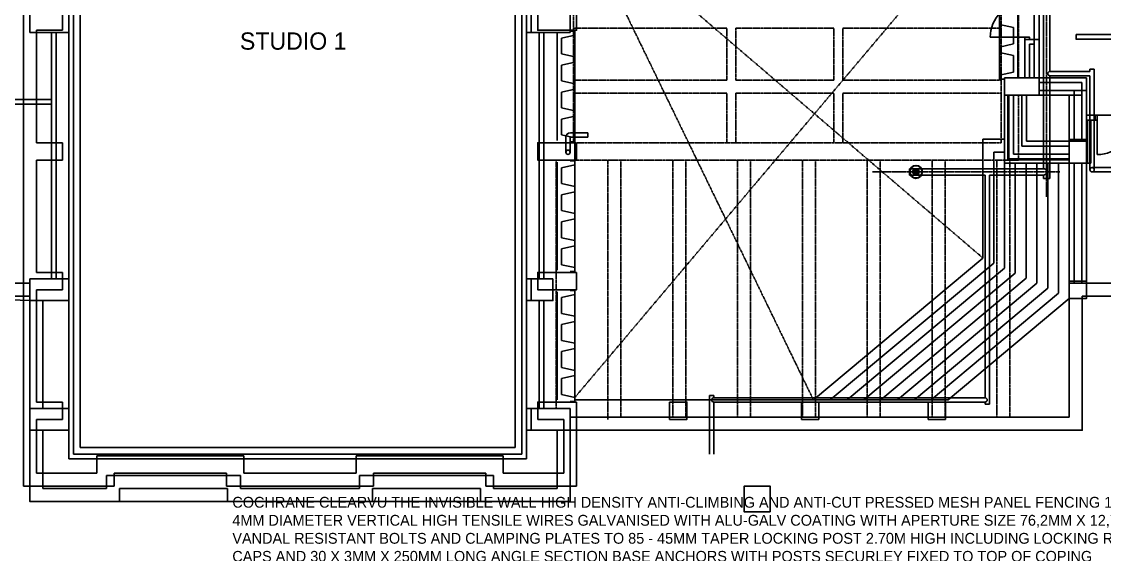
# Model space of a CAD drawing. Header units: millimetres. Extents: x -242071 to 82444, y -53139 to 112036.
# Drawn here: x -49486 to -24434, y 30516 to 42836 of the extents above; entities that cross this region are included whole.
import ezdxf

# ---------------------------------------------------------------- set-up
doc = ezdxf.new("R2010")
doc.units = ezdxf.units.MM
for name, pattern in [('PCENTRE', [50.8, 31.75, -6.35, 6.35, -6.35]), ('PDASHED', [19.05, 12.7, -6.35]), ('PHANTOM', [63.5, 31.75, -6.35, 6.35, -6.35, 6.35, -6.35])]:
    doc.linetypes.add(name, pattern=pattern)
for name, color, linetype in [('Basement 1 - Doors Windows and Openings', 7, 'Continuous'), ('Basement 1 - General', 7, 'Continuous'), ('Basement 1 - Spaces and Zones', 7, 'Continuous'), ('Basement 1 - Stormwater', 7, 'Continuous'), ('Basement 1 - Structural Members', 7, 'Continuous'), ('Basement 1 - Walls', 7, 'Continuous'), ('Basement 2 - Doors Windows and Openings', 7, 'Continuous'), ('Basement 2 - General', 7, 'Continuous'), ('Basement 2 - Spaces and Zones', 7, 'Continuous'), ('Basement 2 - Structural Members', 7, 'Continuous'), ('Basement 2 - Walls', 7, 'Continuous'), ('Rain_and_storm_water', 1, 'Continuous'), ('Text_Mechanical', 1, 'Continuous')]:
    doc.layers.add(name, color=color, linetype=linetype)
doc.styles.add('Text_Style_3', font='freehand')
doc.styles.add('Text_Style_3_46e705ff-8652-4b4b-9748-3b46a130a5c2', font='freehand')

msp = doc.modelspace()

# ---------------------------------------------------------------- hatches: boundary and pattern name
at = {"layer": 'Basement 1 - Stormwater', "linetype": 'Continuous'}
h = msp.add_hatch(dxfattribs=at)
h.set_pattern_fill('lines', color=2, scale=9.375, angle=180, style=0)
h.set_pattern_definition([(180, (-7464.4275, 38410.256), (-1e-15, -9.375), [])])
h.paths.add_polyline_path([(-28717.6, 39361.3, -1), (-28867.6, 39361.3, -1)])

# ---------------------------------------------------------------- linework, layer by layer
at = {"layer": 'Basement 1 - Doors Windows and Openings', "color": 1, "linetype": 'Continuous', "lineweight": -3}
msp.add_line((-24599.4, 40561.3, 2700), (-24599.4, 39761.3, 2700), dxfattribs=at)
at = {"layer": 'Basement 1 - Doors Windows and Openings', "color": 1, "linetype": 'Continuous', "lineweight": -3, "elevation": 2700}
msp.add_lwpolyline([(-24649.4, 40561.3), (-24599.4, 40561.3), (-24599.4, 40671.3), (-24649.4, 40671.3), (-24649.4, 40561.3)], dxfattribs=at)
at = {"layer": 'Basement 1 - Doors Windows and Openings', "color": 1, "linetype": 'Continuous', "lineweight": -3}
msp.add_arc((-24599.4, 40561.3, 2700), 800, 270, 0, dxfattribs=at)
at = {"layer": 'Basement 1 - General', "color": 8, "linetype": 'PDASHED', "lineweight": -3}
for p, q in [((-36684.4, 34146.6, 2700), (-26858.8, 45773.6, 2700)), ((-36684.4, 45451.3, 2700), (-31164.9, 34086.3, 2700)), ((-36684.4, 45450.5, 2700), (-27244.4, 37370, 2700))]:
    msp.add_line(p, q, dxfattribs=at)
at = {"layer": 'Basement 1 - General', "color": 1, "linetype": 'Continuous', "lineweight": -3}
msp.add_line((-36684.4, 40817.6, 2700), (-36684.4, 39636.3, 2700), dxfattribs=at)
at = {"layer": 'Basement 1 - General', "color": 2, "linetype": 'Continuous', "lineweight": -3}
for p, q in [((-26744.4, 40117.6, 2700), (-27244.4, 40117.6, 2700)), ((-27244.4, 37370, 2700), (-27244.4, 40117.6, 2700)), ((-26994.4, 37253.3, 2700), (-26994.4, 39817.6, 2700)), ((-26744.4, 39817.6, 2700), (-26994.4, 39817.6, 2700)), ((-26744.4, 37136.6, 2700), (-26744.4, 39561.3, 2700)), ((-26494.4, 37019.9, 2700), (-26494.4, 39561.3, 2700)), ((-26244.4, 36903.1, 2700), (-26244.4, 39561.3, 2700)), ((-25994.4, 36786.4, 2700), (-25994.4, 39561.3, 2700)), ((-25744.4, 36669.7, 2700), (-25744.4, 39561.3, 2700)), ((-25494.4, 36553, 2700), (-25494.4, 39561.3, 2700)), ((-25244.4, 36836.3, 2700), (-25244.4, 39561.3, 2700)), ((-27244.4, 37370, 2700), (-31164.9, 34086.3, 2700)), ((-26994.4, 37253.3, 2700), (-30775.5, 34086.3, 2700)), ((-26744.4, 37136.6, 2700), (-30386.2, 34086.3, 2700)), ((-26494.4, 37019.9, 2700), (-29996.8, 34086.3, 2700)), ((-26244.4, 36903.1, 2700), (-29607.5, 34086.3, 2700)), ((-25994.4, 36786.4, 2700), (-29218.1, 34086.3, 2700)), ((-25744.4, 36669.7, 2700), (-28828.8, 34086.3, 2700)), ((-25494.4, 36553, 2700), (-28439.4, 34086.3, 2700)), ((-25244.4, 36436.3, 2700), (-28050.1, 34086.3, 2700)), ((-28050.1, 34086.3, 2700), (-36684.4, 34086.3, 2700))]:
    msp.add_line(p, q, dxfattribs=at)
at = {"layer": 'Basement 1 - General', "color": 1, "linetype": 'Continuous', "lineweight": -3, "elevation": 2700}
msp.add_lwpolyline([(-32166.7, 31496.3), (-32166.7, 32096.3), (-32766.7, 32096.3), (-32766.7, 31496.3)], close=True, dxfattribs=at)
at = {"layer": 'Basement 1 - Spaces and Zones', "color": 10, "linetype": 'Continuous', "elevation": 2700}
msp.add_lwpolyline([(-17554.4, 40671.3), (-17554.4, 41421.3), (-16344.4, 41421.3), (-16344.4, 54975.9), (-18605.4, 56281.3), (-23473.2, 56281.3), (-25944.4, 54854.6), (-25944.4, 41246.3), (-24844.4, 41246.3), (-24844.4, 40671.3), (-23554.4, 40671.3), (-23554.4, 42541.3), (-18844.4, 42541.3), (-18844.4, 40671.3), (-17554.4, 40671.3)], close=True, dxfattribs=at)
at = {"layer": 'Basement 1 - Stormwater', "color": 1, "linetype": 'Continuous', "lineweight": -3}
for p, q in [((-36894.4, 40162.6, 2700), (-36894.4, 39817.6, 2700)), ((-36794.4, 39817.6, 2700), (-36794.4, 40147.6, 2700)), ((-36789.4, 40267.6), (-36383.4, 40267.6)), ((-36774.4, 40167.6, 2700), (-36383.4, 40167.6, 2700)), ((-36383.4, 40167.6, 2700), (-36383.4, 40267.6, 2700)), ((-36383.4, 40167.6, 2700), (-36383.4, 40267.6, 2700))]:
    msp.add_line(p, q, dxfattribs=at)
msp.add_circle((-36844.4, 39817.6, 2700), 50, dxfattribs=at)
at = {"layer": 'Basement 1 - Stormwater', "color": 4, "linetype": 'Continuous'}
msp.add_circle((-28792.6, 39361.3, 2700), 150, dxfattribs=at)
at = {"layer": 'Basement 1 - Stormwater', "color": 1, "linetype": 'Continuous'}
for radius in [140.6, 75]:
    msp.add_circle((-28792.6, 39361.3, 2700), radius, dxfattribs=at)
at = {"layer": 'Basement 1 - Stormwater', "color": 2, "linetype": 'Continuous'}
msp.add_circle((-28792.6, 39361.3, 2700), 75, dxfattribs=at)
at = {"layer": 'Basement 1 - Stormwater', "color": 1, "linetype": 'Continuous', "lineweight": -3}
for centre, radius, end in [((-36789.4, 40162.6, 2700), 105, 180), ((-36774.4, 40147.6, 2700), 20, 179.9996)]:
    msp.add_arc(centre, radius, 90, end, dxfattribs=at)
at = {"layer": 'Basement 1 - Structural Members', "color": 4, "linetype": 'Continuous'}
for p, q in [((-49444.4, 58036.3, 2700), (-49444.4, 32096.3, 2700)), ((-26858.8, 44168.9, 2700), (-26858.8, 41503.7, 2700)), ((-26432.4, 44136.3, 2700), (-26432.4, 41536.3, 2700)), ((-48544.4, 42636.3, 2700), (-48544.4, 43036.3, 2700)), ((-49144.4, 42636.3, 2700), (-49144.4, 40036.3, 2700)), ((-49144.4, 42636.3, 2700), (-48544.4, 42636.3, 2700)), ((-36794.4, 42617.6, 2700), (-36684.4, 42617.6, 2700)), ((-36684.4, 42617.6, 2700), (-36794.4, 42617.6, 2700)), ((-36684.4, 42617.6, 2700), (-36684.4, 40055, 2700)), ((-36684.4, 42617.6, 2700), (-36684.4, 42526, 2700)), ((-26536.4, 42702.5, 2700), (-26858.8, 42773.6, 2700)), ((-26536.4, 42320.1, 2700), (-26536.4, 42702.5, 2700)), ((-37094.4, 42457.6, 2700), (-37094.4, 42586.3, 2700)), ((-37094.4, 42586.3, 2700), (-37094.4, 42457.6, 2700)), ((-37094.4, 42586.3, 2700), (-37094.4, 40086.3, 2700)), ((-36994.4, 42457.6, 2700), (-36684.4, 42526, 2700)), ((-36684.4, 42526, 2700), (-36994.4, 42457.6, 2700)), ((-36684.4, 42526, 2700), (-36994.4, 42457.6, 2700)), ((-36994.4, 42457.6, 2700), (-36994.4, 42090, 2700)), ((-36994.4, 42090, 2700), (-36684.4, 42021.6, 2700)), ((-26858.8, 42249, 2700), (-26536.4, 42320.1, 2700)), ((-26536.4, 42052.5, 2700), (-26858.8, 42123.6, 2700)), ((-36684.4, 41901, 2700), (-36994.4, 41832.6, 2700)), ((-26536.4, 41670.1, 2700), (-26536.4, 42052.5, 2700)), ((-36994.4, 41832.6, 2700), (-36994.4, 41465, 2700)), ((-26858.8, 41599, 2700), (-26536.4, 41670.1, 2700)), ((-26536.4, 41670.1, 2700), (-26858.8, 41599, 2700)), ((-26432.4, 41536.3, 2700), (-26432.4, 41670.1, 2700)), ((-36994.4, 41465, 2700), (-36684.4, 41396.6, 2700)), ((-26858.8, 41503.7, 2700), (-26744.4, 41503.7, 2700)), ((-26744.4, 41136.3, 2700), (-26744.4, 41536.3, 2700)), ((-26744.4, 41536.3, 2700), (-25944.4, 41536.3, 2700)), ((-25944.4, 41536.3, 2700), (-25944.4, 41136.3, 2700)), ((-36994.4, 41207.6, 2700), (-36684.4, 41276, 2700)), ((-36994.4, 40840, 2700), (-36994.4, 41207.6, 2700)), ((-26744.4, 41136.3, 2700), (-25944.4, 41136.3, 2700)), ((-26664.4, 41136.3, 2700), (-26744.4, 41136.3, 2700)), ((-26744.4, 41136.3, 2700), (-26744.4, 39561.3, 2700)), ((-26664.4, 41136.3, 2700), (-26664.4, 39641.3, 2700)), ((-36684.4, 40771.6, 2700), (-36994.4, 40840, 2700)), ((-36994.4, 40582.6, 2700), (-36684.4, 40651, 2700)), ((-36994.4, 40215, 2700), (-36994.4, 40582.6, 2700)), ((-24744.4, 40561.3, 2700), (-24824.4, 40561.3, 2700)), ((-24824.4, 40561.3, 2700), (-24824.4, 39561.3, 2700)), ((-24744.4, 40561.3, 2700), (-24744.4, 39561.3, 2700)), ((-37094.4, 40086.3, 2700), (-37094.4, 40215, 2700)), ((-36994.4, 40215, 2700), (-36684.4, 40146.6, 2700)), ((-36684.4, 40146.6, 2700), (-36994.4, 40215, 2700)), ((-48544.4, 40036.3, 2700), (-49144.4, 40036.3, 2700)), ((-48544.4, 39636.3, 2700), (-48544.4, 40036.3, 2700)), ((-36684.4, 40055, 2700), (-36794.4, 40055, 2700)), ((-49144.4, 39636.3, 2700), (-48544.4, 39636.3, 2700)), ((-49144.4, 39636.3, 2700), (-49144.4, 37036.3, 2700)), ((-37094.4, 39586.3, 2700), (-37094.4, 39457.6, 2700)), ((-37094.4, 39457.6, 2700), (-37094.4, 39586.3, 2700)), ((-37094.4, 39586.3, 2700), (-37094.4, 37086.3, 2700)), ((-36794.4, 39617.6, 2700), (-36684.4, 39617.6, 2700)), ((-36684.4, 39617.6, 2700), (-36794.4, 39617.6, 2700)), ((-36684.4, 39617.6, 2700), (-36684.4, 39526, 2700)), ((-36684.4, 39617.6, 2700), (-36684.4, 37055, 2700)), ((-25244.4, 39641.3, 2700), (-26664.4, 39641.3, 2700)), ((-25244.4, 39641.3, 2700), (-25244.4, 39561.3, 2700)), ((-36684.4, 39526, 2700), (-36994.4, 39457.6, 2700)), ((-36684.4, 39526, 2700), (-36994.4, 39457.6, 2700)), ((-36994.4, 39457.6, 2700), (-36684.4, 39526, 2700)), ((-36994.4, 39457.6, 2700), (-36994.4, 39090, 2700)), ((-25244.4, 39561.3, 2700), (-26744.4, 39561.3, 2700)), ((-24744.4, 39561.3, 2700), (-24824.4, 39561.3, 2700)), ((-36994.4, 39090, 2700), (-36684.4, 39021.6, 2700)), ((-36684.4, 38901, 2700), (-36994.4, 38832.6, 2700)), ((-36994.4, 38832.6, 2700), (-36994.4, 38465, 2700)), ((-36994.4, 38465, 2700), (-36684.4, 38396.6, 2700)), ((-36994.4, 38207.6, 2700), (-36684.4, 38276, 2700)), ((-36994.4, 37840, 2700), (-36994.4, 38207.6, 2700)), ((-36684.4, 37771.6, 2700), (-36994.4, 37840, 2700)), ((-36994.4, 37582.6, 2700), (-36684.4, 37651, 2700)), ((-36994.4, 37215, 2700), (-36994.4, 37582.6, 2700)), ((-37094.4, 37086.3, 2700), (-37094.4, 37215, 2700)), ((-36684.4, 37146.6, 2700), (-36994.4, 37215, 2700)), ((-36994.4, 37215, 2700), (-36684.4, 37146.6, 2700)), ((-48544.4, 37036.3, 2700), (-49144.4, 37036.3, 2700)), ((-48544.4, 36636.3, 2700), (-48544.4, 37036.3, 2700)), ((-36684.4, 37055, 2700), (-36794.4, 37055, 2700)), ((-49144.4, 36636.3, 2700), (-48544.4, 36636.3, 2700)), ((-49144.4, 34036.3, 2700), (-49144.4, 36636.3, 2700)), ((-37094.4, 36586.3, 2700), (-37094.4, 34086.3, 2700)), ((-37094.4, 36457.6, 2700), (-37094.4, 36586.3, 2700)), ((-37094.4, 36586.3, 2700), (-37094.4, 36457.6, 2700)), ((-36794.4, 36617.6, 2700), (-36684.4, 36617.6, 2700)), ((-36684.4, 36617.6, 2700), (-36794.4, 36617.6, 2700)), ((-36684.4, 36617.6, 2700), (-36684.4, 34055, 2700)), ((-36684.4, 36617.6, 2700), (-36684.4, 36526, 2700)), ((-36684.4, 36526, 2700), (-36994.4, 36457.6, 2700)), ((-36684.4, 36526, 2700), (-36994.4, 36457.6, 2700)), ((-36994.4, 36457.6, 2700), (-36684.4, 36526, 2700)), ((-36994.4, 36457.6, 2700), (-36994.4, 36090, 2700)), ((-36994.4, 36090, 2700), (-36684.4, 36021.6, 2700)), ((-36684.4, 35901, 2700), (-36994.4, 35832.6, 2700)), ((-36994.4, 35832.6, 2700), (-36994.4, 35465, 2700)), ((-36994.4, 35465, 2700), (-36684.4, 35396.6, 2700)), ((-36994.4, 35207.6, 2700), (-36684.4, 35276, 2700)), ((-36994.4, 34840, 2700), (-36994.4, 35207.6, 2700)), ((-36684.4, 34771.6, 2700), (-36994.4, 34840, 2700)), ((-36994.4, 34582.6, 2700), (-36684.4, 34651, 2700)), ((-36994.4, 34215, 2700), (-36994.4, 34582.6, 2700)), ((-37094.4, 34086.3, 2700), (-37094.4, 34215, 2700)), ((-36684.4, 34146.6, 2700), (-36994.4, 34215, 2700)), ((-36994.4, 34215, 2700), (-36684.4, 34146.6, 2700)), ((-48544.4, 34036.3, 2700), (-49144.4, 34036.3, 2700)), ((-48544.4, 33636.3, 2700), (-48544.4, 34036.3, 2700)), ((-36684.4, 34055, 2700), (-36794.4, 34055, 2700)), ((-36644.4, 34036.3, 2700), (-36644.4, 32096.3, 2700)), ((-49144.4, 33636.3, 2700), (-49144.4, 32396.3, 2700)), ((-49144.4, 33636.3, 2700), (-48544.4, 33636.3, 2700)), ((-36944.4, 33636.3, 2700), (-37544.4, 33636.3, 2700)), ((-36944.4, 33636.3, 2700), (-36944.4, 32396.3, 2700)), ((-47744.4, 32396.3, 2700), (-47744.4, 32796.3, 2700)), ((-47744.4, 32796.3, 2700), (-44344.4, 32796.3, 2700)), ((-44344.4, 32796.3, 2700), (-44344.4, 32396.3, 2700)), ((-38344.4, 32796.3, 2700), (-41744.4, 32796.3, 2700)), ((-41744.4, 32796.3, 2700), (-41744.4, 32396.3, 2700)), ((-38344.4, 32396.3, 2700), (-38344.4, 32796.3, 2700)), ((-49144.4, 32396.3, 2700), (-47744.4, 32396.3, 2700)), ((-47344.4, 32396.3, 2700), (-46919.4, 32396.3, 2700)), ((-47344.4, 32396.3, 2700), (-44744.4, 32396.3, 2700)), ((-47344.4, 32096.3, 2700), (-47344.4, 32396.3, 2700)), ((-44744.4, 32396.3, 2700), (-44744.4, 32096.3, 2700)), ((-44744.4, 32396.3, 2700), (-44744.4, 32096.3, 2700)), ((-41744.4, 32396.3, 2700), (-44344.4, 32396.3, 2700)), ((-41344.4, 32396.3, 2700), (-41344.4, 32096.3, 2700)), ((-38744.4, 32396.3, 2700), (-41344.4, 32396.3, 2700)), ((-41344.4, 32396.3, 2700), (-41344.4, 32096.3, 2700)), ((-38744.4, 32396.3, 2700), (-39169.4, 32396.3, 2700)), ((-38744.4, 32096.3, 2700), (-38744.4, 32396.3, 2700)), ((-36944.4, 32396.3, 2700), (-38344.4, 32396.3, 2700)), ((-49444.4, 32096.3, 2700), (-47344.4, 32096.3, 2700)), ((-41344.4, 32096.3, 2700), (-44744.4, 32096.3, 2700)), ((-44744.4, 32096.3, 2700), (-41344.4, 32096.3, 2700)), ((-36644.4, 32096.3, 2700), (-38744.4, 32096.3, 2700))]:
    msp.add_line(p, q, dxfattribs=at)
at = {"layer": 'Basement 1 - Structural Members', "color": 4, "linetype": 'Continuous', "elevation": 2700}
for points in [[(-36644.4, 43036.3), (-36644.4, 42636.3), (-37544.4, 42636.3), (-37544.4, 43036.3), (-36644.4, 43036.3)], [(-36644.4, 40036.3), (-36644.4, 39636.3), (-37544.4, 39636.3), (-37544.4, 40036.3), (-36644.4, 40036.3)], [(-24844.4, 40069.3), (-25244.4, 40069.3), (-25244.4, 39561.3), (-24844.4, 39561.3), (-24844.4, 40069.3)], [(-36644.4, 37036.3), (-36644.4, 36636.3), (-37544.4, 36636.3), (-37544.4, 37036.3), (-36644.4, 37036.3)], [(-25244.4, 36836.3), (-24844.4, 36836.3), (-24844.4, 36436.3), (-25244.4, 36436.3), (-25244.4, 36836.3)], [(-37544.4, 33636.3), (-37544.4, 34036.3), (-36644.4, 34036.3)], [(-34491.9, 34036.3), (-34091.9, 34036.3), (-34091.9, 33636.3), (-34491.9, 33636.3), (-34491.9, 34036.3)], [(-31441.4, 34036.3), (-31041.4, 34036.3), (-31041.4, 33636.3), (-31441.4, 33636.3), (-31441.4, 34036.3)], [(-28509.8, 34036.3), (-28109.8, 34036.3), (-28109.8, 33636.3), (-28509.8, 33636.3), (-28509.8, 34036.3)]]:
    msp.add_lwpolyline(points, dxfattribs=at)
at = {"layer": 'Basement 1 - Walls', "color": 3, "linetype": 'Continuous'}
for p, q in [((-26054.4, 44136.3), (-26054.4, 41536.3)), ((-25944.4, 44136.3), (-25944.4, 41536.3)), ((-22399.4, 42541.3), (-25088.9, 42541.3)), ((-25088.9, 42537.4), (-25088.9, 42427.4)), ((-25088.9, 42431.3), (-23554.4, 42431.3)), ((-25944.4, 41536.3), (-26054.4, 41536.3)), ((-26644.4, 39661.3), (-26644.4, 41136.3)), ((-26534.4, 41136.3), (-26644.4, 41136.3)), ((-26534.4, 41136.3), (-26534.4, 39771.3)), ((-26346.4, 39959.3), (-26346.4, 41136.3)), ((-26236.4, 41136.3), (-26346.4, 41136.3)), ((-26236.4, 40069.3), (-26236.4, 41136.3)), ((-25944.4, 41246.3), (-24844.4, 41246.3)), ((-25944.4, 41246.3), (-25944.4, 41136.3)), ((-25944.4, 41136.3), (-24954.4, 41136.3)), ((-24954.4, 41136.3), (-24954.4, 40069.3)), ((-24844.4, 41246.3), (-24844.4, 40069.3)), ((-24844.4, 40069.3), (-24844.4, 40773.8)), ((-24844.4, 40561.3), (-24844.4, 40671.3)), ((-24649.4, 40671.3), (-24844.4, 40671.3)), ((-24649.4, 40671.3), (-24649.4, 40561.3)), ((-24649.4, 40561.3), (-24844.4, 40561.3)), ((-26346.4, 39959.3), (-25244.4, 39959.3)), ((-26236.4, 40069.3), (-25244.4, 40069.3)), ((-25244.4, 40069.3), (-25244.4, 39959.3)), ((-24844.4, 40069.3), (-24954.4, 40069.3)), ((-25244.4, 39661.3), (-26644.4, 39661.3)), ((-26534.4, 39771.3), (-25244.4, 39771.3)), ((-25244.4, 39771.3), (-25244.4, 39661.3))]:
    msp.add_line(p, q, dxfattribs=at)
at = {"layer": 'Basement 2 - Doors Windows and Openings', "color": 2, "linetype": 'Continuous'}
msp.add_line((-26274.4, 42474.2), (-27074.4, 42474.2), dxfattribs=at)
msp.add_lwpolyline([(-26274.4, 42424.2), (-26274.4, 42474.2), (-26164.4, 42474.2), (-26164.4, 42424.2), (-26274.4, 42424.2)], dxfattribs=at)
msp.add_arc((-26274.4, 42474.2), 800, 90, 180, dxfattribs=at)
at = {"layer": 'Basement 2 - Spaces and Zones', "color": 1, "linetype": 'Continuous'}
for points in [[(45655.6, 112036.3), (21255.6, 112036.3), (21255.6, 110536.3), (-26344.4, 110536.3), (-26344.4, 112036.3), (-50744.4, 112036.3), (-52244.4, 110536.3), (-52244.4, 79038.5), (-86744.4, 79036.3), (-86744.4, 40636.3), (-52244.4, 40636.3), (-52244.4, 36486.3), (-49294.4, 36386.3), (-49294.4, 31736.3), (-36794.4, 31736.3), (-36794.4, 33386.3), (-24944.4, 33386.3), (-24944.4, 36486.3), (47005.6, 36486.3)], [(-52219.1, 95169.9), (-52192.6, 79038.5), (-86744.4, 79036.3), (-86744.4, 40636.3), (-52244.4, 40636.3), (-52244.4, 36486.3), (-49294.4, 36386.3), (-49294.4, 31736.3), (-36794.4, 31736.3), (-36794.4, 33386.3), (-24944.4, 33386.3), (-24944.4, 36486.3), (6143.3, 36486.3)]]:
    msp.add_lwpolyline(points, dxfattribs=at)
at = {"layer": 'Basement 2 - Structural Members', "color": 1, "linetype": 'PHANTOM', "lineweight": -3}
for p, q in [((-36719.4, 40036.3), (-36719.4, 56136.3)), ((-26819.4, 40036.3), (-26819.4, 56136.3)), ((-26419.4, 41536.3), (-26419.4, 44136.3)), ((-26419.4, 39636.3), (-26419.4, 41136.3)), ((-26819.4, 40036.3), (-36719.4, 40036.3)), ((-26419.4, 39636.3), (-37119.4, 39636.3)), ((-37119.4, 39636.3), (-37119.4, 33886.3))]:
    msp.add_line(p, q, dxfattribs=at)
at = {"layer": 'Basement 2 - Structural Members', "color": 4, "linetype": 'Continuous'}
for p, q in [((-48394.4, 46216.3), (-48394.4, 32726.3)), ((-48284.4, 46216.3), (-48284.4, 32836.3)), ((-37914.4, 45727), (-37914.4, 32836.3)), ((-37804.4, 45727), (-37804.4, 32726.3)), ((-48684.4, 42586.3), (-48794.4, 42586.3)), ((-48794.4, 42586.3), (-48794.4, 36886.3)), ((-48684.4, 42586.3), (-48684.4, 36886.3)), ((-37694.4, 42586.3), (-37804.4, 42586.3)), ((-37404.4, 42586.3), (-37514.4, 42586.3)), ((-37514.4, 42586.3), (-37514.4, 36886.3)), ((-37404.4, 42586.3), (-37404.4, 36886.3)), ((-25944.4, 42424.2), (-26274.4, 42424.2)), ((-26274.4, 41536.3), (-26274.4, 42424.2)), ((-25944.4, 41536.3), (-25944.4, 42424.2)), ((-26164.4, 41536.3), (-26164.4, 42314.2)), ((-26054.4, 42314.2), (-26164.4, 42314.2)), ((-26054.4, 41536.3), (-26054.4, 42314.2)), ((-26744.4, 41536.3), (-25944.4, 41536.3)), ((-26744.4, 41136.3), (-26744.4, 41536.3)), ((-26164.4, 41536.3), (-26274.4, 41536.3)), ((-25944.4, 41536.3), (-26054.4, 41536.3)), ((-25944.4, 41536.3), (-25944.4, 41136.3)), ((-25944.4, 41536.3), (-24844.4, 41536.3)), ((-25944.4, 41536.3), (-25944.4, 41426.3)), ((-25944.4, 41426.3), (-24954.4, 41426.3)), ((-24954.4, 40111.3), (-24954.4, 41426.3)), ((-24844.4, 40111.3), (-24844.4, 41536.3)), ((-26744.4, 41136.3), (-25944.4, 41136.3)), ((-25944.4, 41246.3), (-25944.4, 41136.3)), ((-25944.4, 41246.3), (-25134.4, 41246.3)), ((-25944.4, 41136.3), (-25244.4, 41136.3)), ((-25244.4, 40111.3), (-25244.4, 41136.3)), ((-25134.4, 40111.3), (-25134.4, 41246.3)), ((-25134.4, 40111.3), (-25244.4, 40111.3)), ((-24844.4, 40111.3), (-24954.4, 40111.3)), ((-25244.4, 36786.3), (-25244.4, 39561.3)), ((-25134.4, 39561.3), (-25244.4, 39561.3)), ((-25134.4, 36786.3), (-25134.4, 39561.3)), ((-24844.4, 39561.3), (-24954.4, 39561.3)), ((-24954.4, 39561.3), (-24954.4, 36786.3)), ((-24844.4, 39561.3), (-24844.4, 36786.3)), ((-48684.4, 36886.3), (-48794.4, 36886.3)), ((-37694.4, 36886.3), (-37804.4, 36886.3)), ((-37404.4, 36886.3), (-37514.4, 36886.3)), ((-51944.4, 36786.3), (-49294.4, 36786.3)), ((6143.3, 36786.3), (-25244.4, 36786.3)), ((-25244.4, 36786.3), (-25244.4, 33686.3)), ((-25134.4, 36786.3), (-25244.4, 36786.3)), ((-24844.4, 36786.3), (-24954.4, 36786.3)), ((-52244.4, 36486.3), (-49294.4, 36486.3)), ((-49294.4, 33886.3), (-49294.4, 36386.3)), ((-48994.4, 33886.3), (-48994.4, 36386.3)), ((-37694.4, 36386.3), (-37804.4, 36386.3)), ((-37404.4, 36386.3), (-37514.4, 36386.3)), ((-37514.4, 36386.3), (-37514.4, 33886.3)), ((-37404.4, 36386.3), (-37404.4, 33886.3)), ((6143.3, 36486.3), (-24944.4, 36486.3)), ((-24944.4, 36486.3), (-24944.4, 33386.3)), ((-37694.4, 33886.3), (-37804.4, 33886.3)), ((-37404.4, 33886.3), (-37514.4, 33886.3)), ((-25244.4, 33686.3), (-36794.4, 33686.3)), ((-49294.4, 33386.3), (-49294.4, 31736.3)), ((-48994.4, 33386.3), (-48994.4, 32036.3)), ((-37694.4, 33386.3), (-37804.4, 33386.3)), ((-37094.4, 33386.3), (-37094.4, 32036.3)), ((-36794.4, 33386.3), (-36794.4, 31736.3)), ((-24944.4, 33386.3), (-36794.4, 33386.3)), ((-37914.4, 32836.3), (-48284.4, 32836.3)), ((-37804.4, 32726.3), (-48394.4, 32726.3)), ((-47519.4, 32336.3), (-44419.4, 32336.3)), ((-47519.4, 32036.3), (-47519.4, 32336.3)), ((-44419.4, 32336.3), (-44419.4, 32036.3)), ((-41669.4, 32336.3), (-41669.4, 32036.3)), ((-38569.4, 32336.3), (-41669.4, 32336.3)), ((-38569.4, 32036.3), (-38569.4, 32336.3)), ((-48994.4, 32036.3), (-47519.4, 32036.3)), ((-47219.4, 32036.3), (-44719.4, 32036.3)), ((-47219.4, 31736.3), (-47219.4, 32036.3)), ((-47219.4, 32036.3), (-46919.4, 32036.3)), ((-44719.4, 32036.3), (-44719.4, 31736.3)), ((-44719.4, 32036.3), (-44719.4, 31736.3)), ((-41669.4, 32036.3), (-44419.4, 32036.3)), ((-41369.4, 32036.3), (-41369.4, 31736.3)), ((-41369.4, 32036.3), (-41369.4, 31736.3)), ((-38869.4, 32036.3), (-41369.4, 32036.3)), ((-38869.4, 32036.3), (-39169.4, 32036.3)), ((-38869.4, 31736.3), (-38869.4, 32036.3)), ((-37094.4, 32036.3), (-38569.4, 32036.3)), ((-49294.4, 31736.3), (-47219.4, 31736.3)), ((-41369.4, 31736.3), (-44719.4, 31736.3)), ((-44719.4, 31736.3), (-41369.4, 31736.3)), ((-36794.4, 31736.3), (-38869.4, 31736.3))]:
    msp.add_line(p, q, dxfattribs=at)
at = {"layer": 'Basement 2 - Structural Members', "color": 9, "linetype": 'PHANTOM', "lineweight": -3}
for p, q in [((-33168.4, 42686.3), (-36719.4, 42686.3)), ((-33168.4, 41486.3), (-33168.4, 42686.3)), ((-30692.4, 42686.3), (-32958.4, 42686.3)), ((-32958.4, 42686.3), (-32958.4, 41486.3)), ((-30692.4, 41486.3), (-30692.4, 42686.3)), ((-26819.4, 42686.3), (-30482.4, 42686.3)), ((-30482.4, 41486.3), (-30482.4, 42686.3)), ((-33168.4, 41486.3), (-36719.4, 41486.3)), ((-30692.4, 41486.3), (-32958.4, 41486.3)), ((-26819.4, 41486.3), (-30482.4, 41486.3)), ((-33168.4, 41186.3), (-36719.4, 41186.3)), ((-33168.4, 40036.3), (-33168.4, 41186.3)), ((-30692.4, 41186.3), (-32958.4, 41186.3)), ((-32958.4, 41186.3), (-32958.4, 40036.3)), ((-30692.4, 40036.3), (-30692.4, 41186.3)), ((-26819.4, 41186.3), (-30482.4, 41186.3)), ((-30482.4, 40036.3), (-30482.4, 41186.3)), ((-35919.4, 33636.3), (-35919.4, 39636.3)), ((-35619.4, 39636.3), (-35619.4, 33686.3)), ((-34419.4, 33686.3), (-34419.4, 39636.3)), ((-34119.4, 39636.3), (-34119.4, 33686.3)), ((-32919.4, 33686.3), (-32919.4, 39636.3)), ((-32619.4, 39636.3), (-32619.4, 33686.3)), ((-31419.4, 33686.3), (-31419.4, 39636.3)), ((-31119.4, 39636.3), (-31119.4, 33686.3)), ((-29919.4, 33686.3), (-29919.4, 39636.3)), ((-29619.4, 39636.3), (-29619.4, 33686.3)), ((-28419.4, 33686.3), (-28419.4, 39636.3)), ((-28119.4, 39636.3), (-28119.4, 33686.3)), ((-26919.4, 33686.3), (-26919.4, 39636.3)), ((-26619.4, 39636.3), (-26619.4, 33686.3))]:
    msp.add_line(p, q, dxfattribs=at)
at = {"layer": 'Basement 2 - Structural Members', "color": 4, "linetype": 'Continuous'}
for points in [[(-49294.4, 43086.3), (-49294.4, 42586.3), (-48394.4, 42586.3), (-48394.4, 43086.3), (-49294.4, 43086.3)], [(-36794.4, 43086.3), (-36794.4, 42586.3), (-37694.4, 42586.3), (-37694.4, 43086.3), (-36794.4, 43086.3)], [(-24844.4, 40111.3), (-25244.4, 40111.3), (-25244.4, 39561.3), (-24844.4, 39561.3), (-24844.4, 40111.3)], [(-49294.4, 36886.3), (-49294.4, 36386.3), (-48394.4, 36386.3), (-48394.4, 36886.3), (-49294.4, 36886.3)], [(-37194.4, 36886.3), (-37194.4, 36386.3), (-37694.4, 36386.3), (-37694.4, 36886.3), (-37194.4, 36886.3)], [(-49294.4, 33886.3), (-49294.4, 33386.3), (-48394.4, 33386.3), (-48394.4, 33886.3), (-49294.4, 33886.3)], [(-36794.4, 33886.3), (-36794.4, 33386.3), (-37694.4, 33386.3), (-37694.4, 33886.3), (-36794.4, 33886.3)]]:
    msp.add_lwpolyline(points, dxfattribs=at)
at = {"layer": 'Basement 2 - Walls', "color": 3, "linetype": 'Continuous'}
for p, q in [((-48134.4, 32986.3), (-48134.4, 46326.3)), ((-38064.4, 45837), (-38064.4, 32986.3)), ((-49870.5, 41036.3), (-48794.4, 41036.3)), ((-49870.5, 40926.3), (-48794.4, 40926.3)), ((-38064.4, 32986.3), (-48134.4, 32986.3))]:
    msp.add_line(p, q, dxfattribs=at)
at = {"layer": 'Rain_and_storm_water', "color": 8, "linetype": 'PCENTRE', "lineweight": -3}
for p, q in [((-25769.4, 38786.2), (-25769.4, 54070.8)), ((-25465, 39361.3), (-29799.8, 39361.3))]:
    msp.add_line(p, q, dxfattribs=at)
at = {"layer": 'Rain_and_storm_water', "color": 1, "linetype": 'Continuous', "lineweight": -3}
for p, q in [((-25844.4, 39436.3), (-25844.4, 50486.3)), ((-25694.4, 50486.3), (-25694.4, 41686.3)), ((-24769.4, 41686.3), (-25694.4, 41686.3)), ((-25694.4, 41586.3), (-24769.4, 41586.3)), ((-25694.4, 41586.3), (-25694.4, 39211.3)), ((-24669.4, 41736.3), (-24769.4, 41736.3)), ((-24769.4, 41736.3), (-24769.4, 41686.3)), ((-24769.4, 41586.3), (-24769.4, 39411.3)), ((-24669.4, 39411.3), (-24669.4, 41736.3)), ((-28942.6, 39286.3), (-28942.6, 39436.3)), ((-25844.4, 39436.3), (-28942.6, 39436.3)), ((-19415.1, 39461.3), (-24719.4, 39461.3)), ((-10373.7, 39361.3), (-24719.4, 39361.3)), ((-27194.4, 39286.3), (-28942.6, 39286.3)), ((-27194.4, 39286.3), (-27194.4, 34136.3)), ((-27094.4, 39286.3), (-27094.4, 33986.3)), ((-25844.4, 39286.3), (-27094.4, 39286.3)), ((-25844.4, 39211.3), (-25844.4, 39286.3)), ((-25694.4, 39211.3), (-25844.4, 39211.3)), ((-33569.4, 34186.3), (-33569.4, 32836.3)), ((-33569.4, 34186.3), (-33469.4, 34186.3)), ((-33469.4, 34186.3), (-33469.4, 34136.3)), ((-33469.4, 34136.3), (-27194.4, 34136.3)), ((-27194.4, 34036.3), (-33469.4, 34036.3)), ((-33469.4, 34036.3), (-33469.4, 32836.3)), ((-27194.4, 33986.3), (-27194.4, 34036.3)), ((-27094.4, 33986.3), (-27194.4, 33986.3))]:
    msp.add_line(p, q, dxfattribs=at)
for centre, radius in [((-28792.6, 39361.3), 75), ((-24719.4, 39411.3), 50)]:
    msp.add_circle(centre, radius, dxfattribs=at)
for centre, radius, start, end in [((-25694.4, 41636.3), 50, 90, 270), ((-25844.4, 39361.3), 75, 270, 90), ((-33469.4, 34086.3), 50, 90, 270), ((-27194.4, 34086.3), 50, 270, 90)]:
    msp.add_arc(centre, radius, start, end, dxfattribs=at)

# ---------------------------------------------------------------- texts
at = {"layer": 'Basement 2 - General', "color": 2, "linetype": 'Continuous', "lineweight": -3, "insert": (-43202.3, 42587.9, -2700), "char_height": 400, "attachment_point": 2, "style": 'Text_Style_3_46e705ff-8652-4b4b-9748-3b46a130a5c2'}
msp.add_mtext('STUDIO 1', dxfattribs=at)
at = {"layer": 'Text_Mechanical', "color": 2, "insert": (-44610.5, 31845.3), "char_height": 250, "width": 30461.778, "attachment_point": 1, "style": 'Text_Style_3'}
msp.add_mtext('COCHRANE CLEARVU THE INVISIBLE WALL HIGH DENSITY ANTI-CLIMBING AND ANTI-CUT PRESSED MESH PANEL FENCING 1.80M HIGH, FORMED OF 4MM DIAMETER HORIZONTAL AND 4MM DIAMETER VERTICAL HIGH TENSILE WIRES GALVANISED WITH ALU-GALV COATING WITH APERTURE SIZE 76,2MM X 12,7MM AND REINFORCING V-SECTION RIBS, BOLTED WITH VANDAL RESISTANT BOLTS AND CLAMPING PLATES TO 85 - 45MM TAPER LOCKING POST 2.70M HIGH INCLUDING LOCKING RECESS MECHANISM AT 3,382M CENTRES WITH SEALED END CAPS AND 30 X 3MM X 250MM LONG ANGLE SECTION BASE ANCHORS WITH POSTS SECURLEY FIXED TO TOP OF COPING', dxfattribs=at)

doc.saveas('drawing.dxf')
